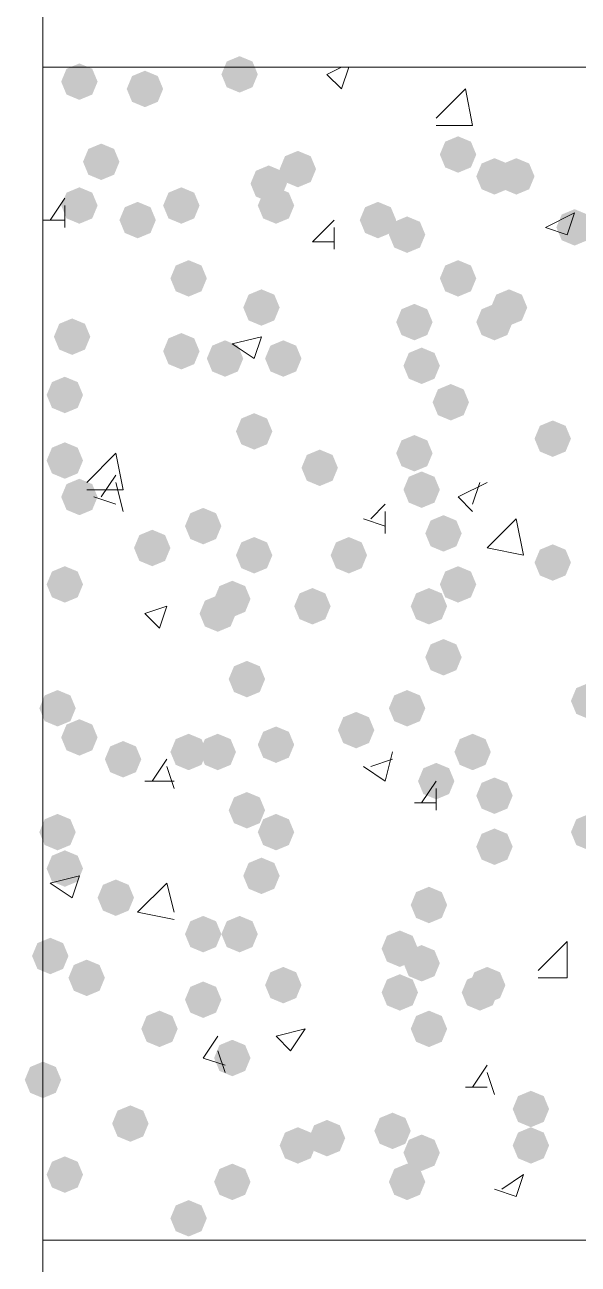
# Model space of a CAD drawing. Header units: millimetres. Extents: x 29 to 95071, y 20 to 67221.
# Drawn here: x 15893 to 16269, y 37341 to 38184 of the extents above; entities that cross this region are included whole.
import ezdxf

# ---------------------------------------------------------------- set-up
doc = ezdxf.new("R2010")
doc.units = ezdxf.units.MM

msp = doc.modelspace()

# ---------------------------------------------------------------- hatches: boundary and pattern name
h = msp.add_hatch(color=7)
h.dxf.hatch_style = 2
h.paths.add_polyline_path([(16038.73, 38138.05), (16029.98, 38141.69), (16026.34, 38150.44), (16029.98, 38159.19), (16038.73, 38162.83), (16047.48, 38159.19), (16051.12, 38150.44), (16047.48, 38141.69)])
h = msp.add_hatch(color=7)
h.dxf.hatch_style = 2
h.paths.add_polyline_path([(15929.69, 38133.09), (15920.93, 38136.73), (15917.29, 38145.48), (15920.93, 38154.23), (15929.69, 38157.87), (15938.44, 38154.23), (15942.08, 38145.48), (15938.44, 38136.73)])
h = msp.add_hatch(color=7)
h.dxf.hatch_style = 2
h.paths.add_polyline_path([(15974.3, 38128.13), (15965.54, 38131.77), (15961.9, 38140.53), (15965.54, 38149.28), (15974.3, 38152.92), (15983.05, 38149.28), (15986.69, 38140.53), (15983.05, 38131.77)])
h = msp.add_hatch(color=7)
h.dxf.hatch_style = 2
h.paths.add_polyline_path([(15944.56, 38078.57), (15935.8, 38082.21), (15932.16, 38090.96), (15935.8, 38099.71), (15944.56, 38103.35), (15953.31, 38099.71), (15956.95, 38090.96), (15953.31, 38082.21)])
h = msp.add_hatch(color=7)
h.dxf.hatch_style = 2
h.paths.add_polyline_path([(16187.43, 38083.53), (16178.67, 38087.17), (16175.03, 38095.92), (16178.67, 38104.67), (16187.43, 38108.31), (16196.18, 38104.67), (16199.82, 38095.92), (16196.18, 38087.17)])
h = msp.add_hatch(color=7)
h.dxf.hatch_style = 2
h.paths.add_polyline_path([(16078.38, 38073.61), (16069.63, 38077.25), (16065.99, 38086), (16069.63, 38094.76), (16078.38, 38098.39), (16087.13, 38094.76), (16090.77, 38086), (16087.13, 38077.25)])
h = msp.add_hatch(color=7)
h.dxf.hatch_style = 2
h.paths.add_polyline_path([(16212.21, 38068.66), (16203.46, 38072.3), (16199.82, 38081.05), (16203.46, 38089.8), (16212.21, 38093.44), (16220.96, 38089.8), (16224.6, 38081.05), (16220.96, 38072.3)])
h = msp.add_hatch(color=7)
h.dxf.hatch_style = 2
h.paths.add_polyline_path([(16227.08, 38068.66), (16218.33, 38072.3), (16214.69, 38081.05), (16218.33, 38089.8), (16227.08, 38093.44), (16235.83, 38089.8), (16239.47, 38081.05), (16235.83, 38072.3)])
h = msp.add_hatch(color=7)
h.dxf.hatch_style = 2
h.paths.add_polyline_path([(16058.56, 38063.7), (16049.8, 38067.34), (16046.16, 38076.09), (16049.8, 38084.84), (16058.56, 38088.48), (16067.31, 38084.84), (16070.95, 38076.09), (16067.31, 38067.34)])
h = msp.add_hatch(color=7)
h.dxf.hatch_style = 2
h.paths.add_polyline_path([(15929.69, 38048.83), (15920.93, 38052.47), (15917.29, 38061.22), (15920.93, 38069.97), (15929.69, 38073.61), (15938.44, 38069.97), (15942.08, 38061.22), (15938.44, 38052.47)])
h = msp.add_hatch(color=7)
h.dxf.hatch_style = 2
h.paths.add_polyline_path([(15999.08, 38048.83), (15990.33, 38052.47), (15986.69, 38061.22), (15990.33, 38069.97), (15999.08, 38073.61), (16007.83, 38069.97), (16011.47, 38061.22), (16007.83, 38052.47)])
h = msp.add_hatch(color=7)
h.dxf.hatch_style = 2
h.paths.add_polyline_path([(16063.51, 38048.83), (16054.76, 38052.47), (16051.12, 38061.22), (16054.76, 38069.97), (16063.51, 38073.61), (16072.26, 38069.97), (16075.9, 38061.22), (16072.26, 38052.47)])
h = msp.add_hatch(color=7)
h.dxf.hatch_style = 2
h.paths.add_polyline_path([(15969.34, 38038.92), (15960.59, 38042.56), (15956.95, 38051.31), (15960.59, 38060.06), (15969.34, 38063.7), (15978.09, 38060.06), (15981.73, 38051.31), (15978.09, 38042.56)])
h = msp.add_hatch(color=7)
h.dxf.hatch_style = 2
h.paths.add_polyline_path([(16132.9, 38038.92), (16124.15, 38042.56), (16120.51, 38051.31), (16124.15, 38060.06), (16132.9, 38063.7), (16141.66, 38060.06), (16145.3, 38051.31), (16141.66, 38042.56)])
h = msp.add_hatch(color=7)
h.dxf.hatch_style = 2
h.paths.add_polyline_path([(16152.73, 38029), (16143.98, 38032.64), (16140.34, 38041.39), (16143.98, 38050.15), (16152.73, 38053.79), (16161.48, 38050.15), (16165.12, 38041.39), (16161.48, 38032.64)])
h = msp.add_hatch(color=7)
h.dxf.hatch_style = 2
h.paths.add_polyline_path([(16266.73, 38033.96), (16257.98, 38037.6), (16254.34, 38046.35), (16257.98, 38055.1), (16266.73, 38058.74), (16275.48, 38055.1), (16279.12, 38046.35), (16275.48, 38037.6)])
h = msp.add_hatch(color=7)
h.dxf.hatch_style = 2
h.paths.add_polyline_path([(16004.03, 37999.26), (15995.28, 38002.9), (15991.64, 38011.66), (15995.28, 38020.41), (16004.03, 38024.05), (16012.79, 38020.41), (16016.43, 38011.66), (16012.79, 38002.9)])
h = msp.add_hatch(color=7)
h.dxf.hatch_style = 2
h.paths.add_polyline_path([(16187.43, 37999.26), (16178.67, 38002.9), (16175.03, 38011.66), (16178.67, 38020.41), (16187.43, 38024.05), (16196.18, 38020.41), (16199.82, 38011.66), (16196.18, 38002.9)])
h = msp.add_hatch(color=7)
h.dxf.hatch_style = 2
h.paths.add_polyline_path([(16053.6, 37979.44), (16044.85, 37983.08), (16041.21, 37991.83), (16044.85, 38000.58), (16053.6, 38004.22), (16062.35, 38000.58), (16065.99, 37991.83), (16062.35, 37983.08)])
h = msp.add_hatch(color=7)
h.dxf.hatch_style = 2
h.paths.add_polyline_path([(16222.12, 37979.44), (16213.37, 37983.08), (16209.73, 37991.83), (16213.37, 38000.58), (16222.12, 38004.22), (16230.87, 38000.58), (16234.51, 37991.83), (16230.87, 37983.08)])
h = msp.add_hatch(color=7)
h.dxf.hatch_style = 2
h.paths.add_polyline_path([(16157.69, 37969.52), (16148.94, 37973.16), (16145.3, 37981.92), (16148.94, 37990.67), (16157.69, 37994.31), (16166.44, 37990.67), (16170.08, 37981.92), (16166.44, 37973.16)])
h = msp.add_hatch(color=7)
h.dxf.hatch_style = 2
h.paths.add_polyline_path([(16212.21, 37969.52), (16203.46, 37973.16), (16199.82, 37981.92), (16203.46, 37990.67), (16212.21, 37994.31), (16220.96, 37990.67), (16224.6, 37981.92), (16220.96, 37973.16)])
h = msp.add_hatch(color=7)
h.dxf.hatch_style = 2
h.paths.add_polyline_path([(15924.73, 37959.61), (15915.98, 37963.25), (15912.34, 37972), (15915.98, 37980.75), (15924.73, 37984.39), (15933.48, 37980.75), (15937.12, 37972), (15933.48, 37963.25)])
h = msp.add_hatch(color=7)
h.dxf.hatch_style = 2
h.paths.add_polyline_path([(15999.08, 37949.7), (15990.33, 37953.34), (15986.69, 37962.09), (15990.33, 37970.84), (15999.08, 37974.48), (16007.83, 37970.84), (16011.47, 37962.09), (16007.83, 37953.34)])
h = msp.add_hatch(color=7)
h.dxf.hatch_style = 2
h.paths.add_polyline_path([(16028.82, 37944.74), (16020.07, 37948.38), (16016.43, 37957.13), (16020.07, 37965.88), (16028.82, 37969.52), (16037.57, 37965.88), (16041.21, 37957.13), (16037.57, 37948.38)])
h = msp.add_hatch(color=7)
h.dxf.hatch_style = 2
h.paths.add_polyline_path([(16068.47, 37944.74), (16059.72, 37948.38), (16056.08, 37957.13), (16059.72, 37965.88), (16068.47, 37969.52), (16077.22, 37965.88), (16080.86, 37957.13), (16077.22, 37948.38)])
h = msp.add_hatch(color=7)
h.dxf.hatch_style = 2
h.paths.add_polyline_path([(16162.64, 37939.79), (16153.89, 37943.43), (16150.25, 37952.18), (16153.89, 37960.93), (16162.64, 37964.57), (16171.39, 37960.93), (16175.03, 37952.18), (16171.39, 37943.43)])
h = msp.add_hatch(color=7)
h.dxf.hatch_style = 2
h.paths.add_polyline_path([(15919.77, 37919.96), (15911.02, 37923.6), (15907.38, 37932.35), (15911.02, 37941.1), (15919.77, 37944.74), (15928.52, 37941.1), (15932.16, 37932.35), (15928.52, 37923.6)])
h = msp.add_hatch(color=7)
h.dxf.hatch_style = 2
h.paths.add_polyline_path([(16182.47, 37915), (16173.72, 37918.64), (16170.08, 37927.39), (16173.72, 37936.15), (16182.47, 37939.79), (16191.22, 37936.15), (16194.86, 37927.39), (16191.22, 37918.64)])
h = msp.add_hatch(color=7)
h.dxf.hatch_style = 2
h.paths.add_polyline_path([(16048.64, 37895.18), (16039.89, 37898.82), (16036.25, 37907.57), (16039.89, 37916.32), (16048.64, 37919.96), (16057.39, 37916.32), (16061.03, 37907.57), (16057.39, 37898.82)])
h = msp.add_hatch(color=7)
h.dxf.hatch_style = 2
h.paths.add_polyline_path([(16251.86, 37890.22), (16243.11, 37893.86), (16239.47, 37902.61), (16243.11, 37911.36), (16251.86, 37915), (16260.61, 37911.36), (16264.25, 37902.61), (16260.61, 37893.86)])
h = msp.add_hatch(color=7)
h.dxf.hatch_style = 2
h.paths.add_polyline_path([(15919.77, 37875.35), (15911.02, 37878.99), (15907.38, 37887.74), (15911.02, 37896.49), (15919.77, 37900.13), (15928.52, 37896.49), (15932.16, 37887.74), (15928.52, 37878.99)])
h = msp.add_hatch(color=7)
h.dxf.hatch_style = 2
h.paths.add_polyline_path([(16157.69, 37880.31), (16148.94, 37883.95), (16145.3, 37892.7), (16148.94, 37901.45), (16157.69, 37905.09), (16166.44, 37901.45), (16170.08, 37892.7), (16166.44, 37883.95)])
h = msp.add_hatch(color=7)
h.dxf.hatch_style = 2
h.paths.add_polyline_path([(16093.25, 37870.39), (16084.5, 37874.03), (16080.86, 37882.79), (16084.5, 37891.54), (16093.25, 37895.18), (16102, 37891.54), (16105.64, 37882.79), (16102, 37874.03)])
h = msp.add_hatch(color=7)
h.dxf.hatch_style = 2
h.paths.add_polyline_path([(15929.69, 37850.57), (15920.93, 37854.21), (15917.29, 37862.96), (15920.93, 37871.71), (15929.69, 37875.35), (15938.44, 37871.71), (15942.08, 37862.96), (15938.44, 37854.21)])
h = msp.add_hatch(color=7)
h.dxf.hatch_style = 2
h.paths.add_polyline_path([(16162.64, 37855.52), (16153.89, 37859.16), (16150.25, 37867.92), (16153.89, 37876.67), (16162.64, 37880.31), (16171.39, 37876.67), (16175.03, 37867.92), (16171.39, 37859.16)])
h = msp.add_hatch(color=7)
h.dxf.hatch_style = 2
h.paths.add_polyline_path([(16013.95, 37830.74), (16005.2, 37834.38), (16001.56, 37843.13), (16005.2, 37851.88), (16013.95, 37855.52), (16022.7, 37851.88), (16026.34, 37843.13), (16022.7, 37834.38)])
h = msp.add_hatch(color=7)
h.dxf.hatch_style = 2
h.paths.add_polyline_path([(16177.51, 37825.79), (16168.76, 37829.43), (16165.12, 37838.18), (16168.76, 37846.93), (16177.51, 37850.57), (16186.26, 37846.93), (16189.9, 37838.18), (16186.26, 37829.43)])
h = msp.add_hatch(color=7)
h.dxf.hatch_style = 2
h.paths.add_polyline_path([(15979.25, 37815.87), (15970.5, 37819.51), (15966.86, 37828.26), (15970.5, 37837.01), (15979.25, 37840.65), (15988, 37837.01), (15991.64, 37828.26), (15988, 37819.51)])
h = msp.add_hatch(color=7)
h.dxf.hatch_style = 2
h.paths.add_polyline_path([(16048.64, 37810.92), (16039.89, 37814.56), (16036.25, 37823.31), (16039.89, 37832.06), (16048.64, 37835.7), (16057.39, 37832.06), (16061.03, 37823.31), (16057.39, 37814.56)])
h = msp.add_hatch(color=7)
h.dxf.hatch_style = 2
h.paths.add_polyline_path([(16113.08, 37810.92), (16104.33, 37814.56), (16100.69, 37823.31), (16104.33, 37832.06), (16113.08, 37835.7), (16121.83, 37832.06), (16125.47, 37823.31), (16121.83, 37814.56)])
h = msp.add_hatch(color=7)
h.dxf.hatch_style = 2
h.paths.add_polyline_path([(16251.86, 37805.96), (16243.11, 37809.6), (16239.47, 37818.35), (16243.11, 37827.1), (16251.86, 37830.74), (16260.61, 37827.1), (16264.25, 37818.35), (16260.61, 37809.6)])
h = msp.add_hatch(color=7)
h.dxf.hatch_style = 2
h.paths.add_polyline_path([(15919.77, 37791.09), (15911.02, 37794.73), (15907.38, 37803.48), (15911.02, 37812.23), (15919.77, 37815.87), (15928.52, 37812.23), (15932.16, 37803.48), (15928.52, 37794.73)])
h = msp.add_hatch(color=7)
h.dxf.hatch_style = 2
h.paths.add_polyline_path([(16187.43, 37791.09), (16178.67, 37794.73), (16175.03, 37803.48), (16178.67, 37812.23), (16187.43, 37815.87), (16196.18, 37812.23), (16199.82, 37803.48), (16196.18, 37794.73)])
h = msp.add_hatch(color=7)
h.dxf.hatch_style = 2
h.paths.add_polyline_path([(16033.77, 37781.18), (16025.02, 37784.82), (16021.38, 37793.57), (16025.02, 37802.32), (16033.77, 37805.96), (16042.52, 37802.32), (16046.16, 37793.57), (16042.52, 37784.82)])
h = msp.add_hatch(color=7)
h.dxf.hatch_style = 2
h.paths.add_polyline_path([(16088.3, 37776.22), (16079.54, 37779.86), (16075.9, 37788.61), (16079.54, 37797.36), (16088.3, 37801), (16097.05, 37797.36), (16100.69, 37788.61), (16097.05, 37779.86)])
h = msp.add_hatch(color=7)
h.dxf.hatch_style = 2
h.paths.add_polyline_path([(16167.6, 37776.22), (16158.85, 37779.86), (16155.21, 37788.61), (16158.85, 37797.36), (16167.6, 37801), (16176.35, 37797.36), (16179.99, 37788.61), (16176.35, 37779.86)])
h = msp.add_hatch(color=7)
h.dxf.hatch_style = 2
h.paths.add_polyline_path([(16023.86, 37771.26), (16015.11, 37774.9), (16011.47, 37783.65), (16015.11, 37792.41), (16023.86, 37796.05), (16032.61, 37792.41), (16036.25, 37783.65), (16032.61, 37774.9)])
h = msp.add_hatch(color=7)
h.dxf.hatch_style = 2
h.paths.add_polyline_path([(16177.51, 37741.52), (16168.76, 37745.16), (16165.12, 37753.92), (16168.76, 37762.67), (16177.51, 37766.31), (16186.26, 37762.67), (16189.9, 37753.92), (16186.26, 37745.16)])
h = msp.add_hatch(color=7)
h.dxf.hatch_style = 2
h.paths.add_polyline_path([(16043.69, 37726.65), (16034.94, 37730.29), (16031.3, 37739.05), (16034.94, 37747.8), (16043.69, 37751.44), (16052.44, 37747.8), (16056.08, 37739.05), (16052.44, 37730.29)])
h = msp.add_hatch(color=7)
h.dxf.hatch_style = 2
h.paths.add_polyline_path([(15914.82, 37706.83), (15906.07, 37710.47), (15902.43, 37719.22), (15906.07, 37727.97), (15914.82, 37731.61), (15923.57, 37727.97), (15927.21, 37719.22), (15923.57, 37710.47)])
h = msp.add_hatch(color=7)
h.dxf.hatch_style = 2
h.paths.add_polyline_path([(16152.73, 37706.83), (16143.98, 37710.47), (16140.34, 37719.22), (16143.98, 37727.97), (16152.73, 37731.61), (16161.48, 37727.97), (16165.12, 37719.22), (16161.48, 37710.47)])
h = msp.add_hatch(color=7)
h.dxf.hatch_style = 2
h.paths.add_polyline_path([(16276.64, 37711.78), (16267.89, 37715.42), (16264.25, 37724.18), (16267.89, 37732.93), (16276.64, 37736.57), (16285.4, 37732.93), (16289.04, 37724.18), (16285.4, 37715.42)])
h = msp.add_hatch(color=7)
h.dxf.hatch_style = 2
h.paths.add_polyline_path([(16118.03, 37691.96), (16109.28, 37695.6), (16105.64, 37704.35), (16109.28, 37713.1), (16118.03, 37716.74), (16126.79, 37713.1), (16130.43, 37704.35), (16126.79, 37695.6)])
h = msp.add_hatch(color=7)
h.dxf.hatch_style = 2
h.paths.add_polyline_path([(15929.69, 37687), (15920.93, 37690.64), (15917.29, 37699.39), (15920.93, 37708.14), (15929.69, 37711.78), (15938.44, 37708.14), (15942.08, 37699.39), (15938.44, 37690.64)])
h = msp.add_hatch(color=7)
h.dxf.hatch_style = 2
h.paths.add_polyline_path([(16063.51, 37682.05), (16054.76, 37685.69), (16051.12, 37694.44), (16054.76, 37703.19), (16063.51, 37706.83), (16072.26, 37703.19), (16075.9, 37694.44), (16072.26, 37685.69)])
h = msp.add_hatch(color=7)
h.dxf.hatch_style = 2
h.paths.add_polyline_path([(15959.43, 37672.13), (15950.67, 37675.77), (15947.03, 37684.52), (15950.67, 37693.28), (15959.43, 37696.92), (15968.18, 37693.28), (15971.82, 37684.52), (15968.18, 37675.77)])
h = msp.add_hatch(color=7)
h.dxf.hatch_style = 2
h.paths.add_polyline_path([(16004.03, 37677.09), (15995.28, 37680.73), (15991.64, 37689.48), (15995.28, 37698.23), (16004.03, 37701.87), (16012.79, 37698.23), (16016.43, 37689.48), (16012.79, 37680.73)])
h = msp.add_hatch(color=7)
h.dxf.hatch_style = 2
h.paths.add_polyline_path([(16023.86, 37677.09), (16015.11, 37680.73), (16011.47, 37689.48), (16015.11, 37698.23), (16023.86, 37701.87), (16032.61, 37698.23), (16036.25, 37689.48), (16032.61, 37680.73)])
h = msp.add_hatch(color=7)
h.dxf.hatch_style = 2
h.paths.add_polyline_path([(16197.34, 37677.09), (16188.59, 37680.73), (16184.95, 37689.48), (16188.59, 37698.23), (16197.34, 37701.87), (16206.09, 37698.23), (16209.73, 37689.48), (16206.09, 37680.73)])
h = msp.add_hatch(color=7)
h.dxf.hatch_style = 2
h.paths.add_polyline_path([(16172.56, 37657.26), (16163.81, 37660.9), (16160.17, 37669.65), (16163.81, 37678.41), (16172.56, 37682.05), (16181.31, 37678.41), (16184.95, 37669.65), (16181.31, 37660.9)])
h = msp.add_hatch(color=7)
h.dxf.hatch_style = 2
h.paths.add_polyline_path([(16212.21, 37647.35), (16203.46, 37650.99), (16199.82, 37659.74), (16203.46, 37668.49), (16212.21, 37672.13), (16220.96, 37668.49), (16224.6, 37659.74), (16220.96, 37650.99)])
h = msp.add_hatch(color=7)
h.dxf.hatch_style = 2
h.paths.add_polyline_path([(16043.69, 37637.44), (16034.94, 37641.08), (16031.3, 37649.83), (16034.94, 37658.58), (16043.69, 37662.22), (16052.44, 37658.58), (16056.08, 37649.83), (16052.44, 37641.08)])
h = msp.add_hatch(color=7)
h.dxf.hatch_style = 2
h.paths.add_polyline_path([(15914.82, 37622.57), (15906.07, 37626.21), (15902.43, 37634.96), (15906.07, 37643.71), (15914.82, 37647.35), (15923.57, 37643.71), (15927.21, 37634.96), (15923.57, 37626.21)])
h = msp.add_hatch(color=7)
h.dxf.hatch_style = 2
h.paths.add_polyline_path([(16063.51, 37622.57), (16054.76, 37626.21), (16051.12, 37634.96), (16054.76, 37643.71), (16063.51, 37647.35), (16072.26, 37643.71), (16075.9, 37634.96), (16072.26, 37626.21)])
h = msp.add_hatch(color=7)
h.dxf.hatch_style = 2
h.paths.add_polyline_path([(16276.64, 37622.57), (16267.89, 37626.21), (16264.25, 37634.96), (16267.89, 37643.71), (16276.64, 37647.35), (16285.4, 37643.71), (16289.04, 37634.96), (16285.4, 37626.21)])
h = msp.add_hatch(color=7)
h.dxf.hatch_style = 2
h.paths.add_polyline_path([(16212.21, 37612.65), (16203.46, 37616.29), (16199.82, 37625.05), (16203.46, 37633.8), (16212.21, 37637.44), (16220.96, 37633.8), (16224.6, 37625.05), (16220.96, 37616.29)])
h = msp.add_hatch(color=7)
h.dxf.hatch_style = 2
h.paths.add_polyline_path([(15919.77, 37597.78), (15911.02, 37601.42), (15907.38, 37610.18), (15911.02, 37618.93), (15919.77, 37622.57), (15928.52, 37618.93), (15932.16, 37610.18), (15928.52, 37601.42)])
h = msp.add_hatch(color=7)
h.dxf.hatch_style = 2
h.paths.add_polyline_path([(16053.6, 37592.83), (16044.85, 37596.47), (16041.21, 37605.22), (16044.85, 37613.97), (16053.6, 37617.61), (16062.35, 37613.97), (16065.99, 37605.22), (16062.35, 37596.47)])
h = msp.add_hatch(color=7)
h.dxf.hatch_style = 2
h.paths.add_polyline_path([(15954.47, 37577.96), (15945.72, 37581.6), (15942.08, 37590.35), (15945.72, 37599.1), (15954.47, 37602.74), (15963.22, 37599.1), (15966.86, 37590.35), (15963.22, 37581.6)])
h = msp.add_hatch(color=7)
h.dxf.hatch_style = 2
h.paths.add_polyline_path([(16167.6, 37573), (16158.85, 37576.64), (16155.21, 37585.39), (16158.85, 37594.14), (16167.6, 37597.78), (16176.35, 37594.14), (16179.99, 37585.39), (16176.35, 37576.64)])
h = msp.add_hatch(color=7)
h.dxf.hatch_style = 2
h.paths.add_polyline_path([(16013.95, 37553.18), (16005.2, 37556.82), (16001.56, 37565.57), (16005.2, 37574.32), (16013.95, 37577.96), (16022.7, 37574.32), (16026.34, 37565.57), (16022.7, 37556.82)])
h = msp.add_hatch(color=7)
h.dxf.hatch_style = 2
h.paths.add_polyline_path([(16038.73, 37553.18), (16029.98, 37556.82), (16026.34, 37565.57), (16029.98, 37574.32), (16038.73, 37577.96), (16047.48, 37574.32), (16051.12, 37565.57), (16047.48, 37556.82)])
h = msp.add_hatch(color=7)
h.dxf.hatch_style = 2
h.paths.add_polyline_path([(15909.86, 37538.31), (15901.11, 37541.95), (15897.47, 37550.7), (15901.11, 37559.45), (15909.86, 37563.09), (15918.61, 37559.45), (15922.25, 37550.7), (15918.61, 37541.95)])
h = msp.add_hatch(color=7)
h.dxf.hatch_style = 2
h.paths.add_polyline_path([(16147.77, 37543.26), (16139.02, 37546.9), (16135.38, 37555.65), (16139.02, 37564.4), (16147.77, 37568.04), (16156.53, 37564.4), (16160.17, 37555.65), (16156.53, 37546.9)])
h = msp.add_hatch(color=7)
h.dxf.hatch_style = 2
h.paths.add_polyline_path([(16162.64, 37533.35), (16153.89, 37536.99), (16150.25, 37545.74), (16153.89, 37554.49), (16162.64, 37558.13), (16171.39, 37554.49), (16175.03, 37545.74), (16171.39, 37536.99)])
h = msp.add_hatch(color=7)
h.dxf.hatch_style = 2
h.paths.add_polyline_path([(15934.64, 37523.44), (15925.89, 37527.08), (15922.25, 37535.83), (15925.89, 37544.58), (15934.64, 37548.22), (15943.39, 37544.58), (15947.03, 37535.83), (15943.39, 37527.08)])
h = msp.add_hatch(color=7)
h.dxf.hatch_style = 2
h.paths.add_polyline_path([(16068.47, 37518.48), (16059.72, 37522.12), (16056.08, 37530.87), (16059.72, 37539.62), (16068.47, 37543.26), (16077.22, 37539.62), (16080.86, 37530.87), (16077.22, 37522.12)])
h = msp.add_hatch(color=7)
h.dxf.hatch_style = 2
h.paths.add_polyline_path([(16147.77, 37513.52), (16139.02, 37517.16), (16135.38, 37525.91), (16139.02, 37534.67), (16147.77, 37538.31), (16156.53, 37534.67), (16160.17, 37525.91), (16156.53, 37517.16)])
h = msp.add_hatch(color=7)
h.dxf.hatch_style = 2
h.paths.add_polyline_path([(16202.3, 37513.52), (16193.54, 37517.16), (16189.9, 37525.91), (16193.54, 37534.67), (16202.3, 37538.31), (16211.05, 37534.67), (16214.69, 37525.91), (16211.05, 37517.16)])
h = msp.add_hatch(color=7)
h.dxf.hatch_style = 2
h.paths.add_polyline_path([(16207.25, 37518.48), (16198.5, 37522.12), (16194.86, 37530.87), (16198.5, 37539.62), (16207.25, 37543.26), (16216, 37539.62), (16219.64, 37530.87), (16216, 37522.12)])
h = msp.add_hatch(color=7)
h.dxf.hatch_style = 2
h.paths.add_polyline_path([(16013.95, 37508.57), (16005.2, 37512.21), (16001.56, 37520.96), (16005.2, 37529.71), (16013.95, 37533.35), (16022.7, 37529.71), (16026.34, 37520.96), (16022.7, 37512.21)])
h = msp.add_hatch(color=7)
h.dxf.hatch_style = 2
h.paths.add_polyline_path([(15984.21, 37488.74), (15975.46, 37492.38), (15971.82, 37501.13), (15975.46, 37509.88), (15984.21, 37513.52), (15992.96, 37509.88), (15996.6, 37501.13), (15992.96, 37492.38)])
h = msp.add_hatch(color=7)
h.dxf.hatch_style = 2
h.paths.add_polyline_path([(16167.6, 37488.74), (16158.85, 37492.38), (16155.21, 37501.13), (16158.85, 37509.88), (16167.6, 37513.52), (16176.35, 37509.88), (16179.99, 37501.13), (16176.35, 37492.38)])
h = msp.add_hatch(color=7)
h.dxf.hatch_style = 2
h.paths.add_polyline_path([(16033.77, 37468.91), (16025.02, 37472.55), (16021.38, 37481.31), (16025.02, 37490.06), (16033.77, 37493.7), (16042.52, 37490.06), (16046.16, 37481.31), (16042.52, 37472.55)])
h = msp.add_hatch(color=7)
h.dxf.hatch_style = 2
h.paths.add_polyline_path([(15904.9, 37454.04), (15896.15, 37457.68), (15892.51, 37466.44), (15896.15, 37475.19), (15904.9, 37478.83), (15913.65, 37475.19), (15917.29, 37466.44), (15913.65, 37457.68)])
h = msp.add_hatch(color=7)
h.dxf.hatch_style = 2
h.paths.add_polyline_path([(16236.99, 37434.22), (16228.24, 37437.86), (16224.6, 37446.61), (16228.24, 37455.36), (16236.99, 37459), (16245.74, 37455.36), (16249.38, 37446.61), (16245.74, 37437.86)])
h = msp.add_hatch(color=7)
h.dxf.hatch_style = 2
h.paths.add_polyline_path([(15964.38, 37424.31), (15955.63, 37427.95), (15951.99, 37436.7), (15955.63, 37445.45), (15964.38, 37449.09), (15973.13, 37445.45), (15976.77, 37436.7), (15973.13, 37427.95)])
h = msp.add_hatch(color=7)
h.dxf.hatch_style = 2
h.paths.add_polyline_path([(16142.82, 37419.35), (16134.07, 37422.99), (16130.43, 37431.74), (16134.07, 37440.49), (16142.82, 37444.13), (16151.57, 37440.49), (16155.21, 37431.74), (16151.57, 37422.99)])
h = msp.add_hatch(color=7)
h.dxf.hatch_style = 2
h.paths.add_polyline_path([(16098.21, 37414.39), (16089.46, 37418.03), (16085.82, 37426.78), (16089.46, 37435.53), (16098.21, 37439.17), (16106.96, 37435.53), (16110.6, 37426.78), (16106.96, 37418.03)])
h = msp.add_hatch(color=7)
h.dxf.hatch_style = 2
h.paths.add_polyline_path([(16078.38, 37409.44), (16069.63, 37413.08), (16065.99, 37421.83), (16069.63, 37430.58), (16078.38, 37434.22), (16087.13, 37430.58), (16090.77, 37421.83), (16087.13, 37413.08)])
h = msp.add_hatch(color=7)
h.dxf.hatch_style = 2
h.paths.add_polyline_path([(16162.64, 37404.48), (16153.89, 37408.12), (16150.25, 37416.87), (16153.89, 37425.62), (16162.64, 37429.26), (16171.39, 37425.62), (16175.03, 37416.87), (16171.39, 37408.12)])
h = msp.add_hatch(color=7)
h.dxf.hatch_style = 2
h.paths.add_polyline_path([(16236.99, 37409.44), (16228.24, 37413.08), (16224.6, 37421.83), (16228.24, 37430.58), (16236.99, 37434.22), (16245.74, 37430.58), (16249.38, 37421.83), (16245.74, 37413.08)])
h = msp.add_hatch(color=7)
h.dxf.hatch_style = 2
h.paths.add_polyline_path([(15919.77, 37389.61), (15911.02, 37393.25), (15907.38, 37402), (15911.02, 37410.75), (15919.77, 37414.39), (15928.52, 37410.75), (15932.16, 37402), (15928.52, 37393.25)])
h = msp.add_hatch(color=7)
h.dxf.hatch_style = 2
h.paths.add_polyline_path([(16033.77, 37384.65), (16025.02, 37388.29), (16021.38, 37397.04), (16025.02, 37405.8), (16033.77, 37409.44), (16042.52, 37405.8), (16046.16, 37397.04), (16042.52, 37388.29)])
h = msp.add_hatch(color=7)
h.dxf.hatch_style = 2
h.paths.add_polyline_path([(16152.73, 37384.65), (16143.98, 37388.29), (16140.34, 37397.04), (16143.98, 37405.8), (16152.73, 37409.44), (16161.48, 37405.8), (16165.12, 37397.04), (16161.48, 37388.29)])
h = msp.add_hatch(color=7)
h.dxf.hatch_style = 2
h.paths.add_polyline_path([(16004.03, 37359.87), (15995.28, 37363.51), (15991.64, 37372.26), (15995.28, 37381.01), (16004.03, 37384.65), (16012.79, 37381.01), (16016.43, 37372.26), (16012.79, 37363.51)])

# ---------------------------------------------------------------- linework, layer by layer
at = {"color": 7, "lineweight": 0}
for points in [[(15904.9, 32653.63), (15904.9, 42705.5)], [(15904.9, 38155.4), (16906.13, 38155.4)], [(16098.21, 38150.44), (16108.12, 38155.4)], [(16108.12, 38140.53), (16113.08, 38155.4)], [(16098.21, 38150.44), (16108.12, 38140.53)], [(16172.56, 38120.7), (16192.38, 38140.53)], [(16197.34, 38115.74), (16192.38, 38140.53)], [(16172.56, 38115.74), (16197.34, 38115.74)], [(15909.86, 38051.31), (15919.77, 38066.18)], [(15919.77, 38046.35), (15919.77, 38061.22)], [(15904.9, 38051.31), (15919.77, 38051.31)], [(16088.3, 38036.44), (16103.17, 38051.31)], [(16246.9, 38046.35), (16266.73, 38056.26)], [(16261.77, 38041.39), (16266.73, 38056.26)], [(16103.17, 38031.48), (16103.17, 38046.35)], [(16246.9, 38046.35), (16261.77, 38041.39)], [(16088.3, 38036.44), (16103.17, 38036.44)], [(16033.77, 37967.05), (16053.6, 37972)], [(16033.77, 37967.05), (16048.64, 37957.13)], [(16048.64, 37957.13), (16053.6, 37972)], [(15934.64, 37872.87), (15954.47, 37892.7)], [(15959.43, 37867.92), (15954.47, 37892.7)], [(15944.56, 37862.96), (15954.47, 37877.83)], [(15934.64, 37867.92), (15959.43, 37867.92)], [(15959.43, 37853.05), (15954.47, 37872.87)], [(16187.43, 37862.96), (16207.25, 37872.87)], [(16197.34, 37858), (16202.3, 37872.87)], [(15939.6, 37862.96), (15954.47, 37858)], [(16127.95, 37848.09), (16137.86, 37858)], [(16187.43, 37862.96), (16197.34, 37853.05)], [(16137.86, 37838.18), (16137.86, 37853.05)], [(16122.99, 37848.09), (16137.86, 37843.13)], [(16207.25, 37828.26), (16227.08, 37848.09)], [(16232.04, 37823.31), (16227.08, 37848.09)], [(16207.25, 37828.26), (16232.04, 37823.31)], [(15974.3, 37783.65), (15989.16, 37788.61)], [(15974.3, 37783.65), (15984.21, 37773.74)], [(15984.21, 37773.74), (15989.16, 37788.61)], [(16137.86, 37669.65), (16142.82, 37689.48)], [(15979.25, 37669.65), (15989.16, 37684.52)], [(16127.95, 37679.57), (16142.82, 37684.52)], [(15994.12, 37664.7), (15989.16, 37679.57)], [(16122.99, 37679.57), (16137.86, 37669.65)], [(15974.3, 37669.65), (15994.12, 37669.65)], [(16162.64, 37654.78), (16172.56, 37669.65)], [(16172.56, 37649.83), (16172.56, 37664.7)], [(16157.69, 37654.78), (16172.56, 37654.78)], [(15909.86, 37600.26), (15929.69, 37605.22)], [(15924.73, 37590.35), (15929.69, 37605.22)], [(15909.86, 37600.26), (15924.73, 37590.35)], [(15969.34, 37580.44), (15989.16, 37600.26)], [(15994.12, 37580.44), (15989.16, 37600.26)], [(15969.34, 37580.44), (15994.12, 37575.48)], [(16241.95, 37540.78), (16261.77, 37560.61)], [(16261.77, 37535.83), (16261.77, 37560.61)], [(16241.95, 37535.83), (16261.77, 37535.83)], [(16013.95, 37481.31), (16023.86, 37496.18)], [(16063.51, 37496.18), (16083.34, 37501.13)], [(16063.51, 37496.18), (16073.43, 37486.26)], [(16073.43, 37486.26), (16083.34, 37501.13)], [(16028.82, 37471.39), (16023.86, 37486.26)], [(16013.95, 37481.31), (16028.82, 37476.35)], [(16197.34, 37461.48), (16207.25, 37476.35)], [(16212.21, 37456.52), (16207.25, 37471.39)], [(16192.38, 37461.48), (16207.25, 37461.48)], [(16217.17, 37392.09), (16232.04, 37402)], [(16227.08, 37387.13), (16232.04, 37402)], [(16212.21, 37392.09), (16227.08, 37387.13)], [(15904.9, 37357.39), (16906.13, 37357.39)]]:
    msp.add_lwpolyline(points, dxfattribs=at)

doc.saveas('drawing.dxf')
